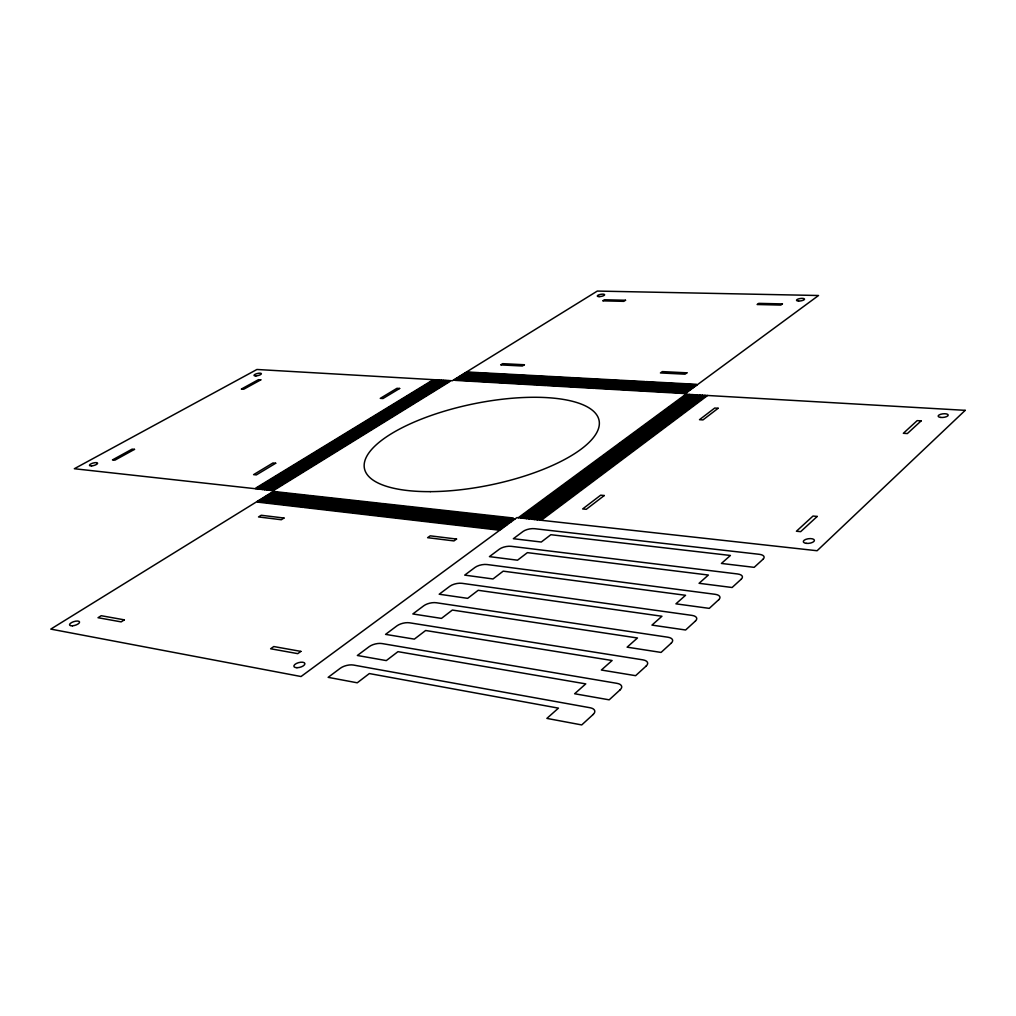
<?xml version="1.0" encoding="UTF-8"?>
<svg xmlns="http://www.w3.org/2000/svg" width="1016" height="1016" viewBox="0 0 1016 1016"><rect width="100%" height="100%" fill="white"/><g stroke="black" fill="none" stroke-linecap="round" stroke-linejoin="round"><path stroke-width="1.5" d="M539.915 520.129L550.164 512.458M550.875 511.924L569.125 498.246M569.824 497.713L587.604 484.391M588.289 483.883L605.625 470.891M606.285 470.395L623.189 457.721M623.837 457.238L640.321 444.881M640.956 444.411L657.047 432.346M657.67 431.889L673.367 420.116M673.964 419.671L689.293 408.178M689.889 407.733L704.863 396.519M542.226 519.582L560.705 505.714M561.416 505.181L579.425 491.668M580.123 491.147L597.675 477.977M598.348 477.469L615.467 464.63M616.128 464.134L632.816 451.612M633.463 451.129L649.745 438.912M650.367 438.442L666.267 426.517M666.877 426.06L682.384 414.426M682.981 413.969L698.132 402.603M698.716 402.171L707.631 395.478M534.467 519.532L544.728 511.874M545.44 511.34L563.715 497.7M564.426 497.18L582.231 483.883M582.917 483.375L600.278 470.421M600.939 469.913L617.88 457.276M618.528 456.794L635.038 444.475M635.673 443.992L651.789 431.965M652.412 431.508L668.147 419.76M668.744 419.316L684.111 407.848M684.695 407.416L699.694 396.215M536.765 518.986L555.282 505.142M555.993 504.622L574.027 491.134M574.726 490.626L592.315 477.482M592.988 476.974L610.133 464.172M610.794 463.677L627.507 451.18M628.155 450.698L644.474 438.518M645.096 438.048L661.022 426.149M661.632 425.691L677.177 414.084M677.774 413.639L692.95 402.298M693.534 401.853L702.462 395.186M537.185 519.836L547.433 512.166M548.157 511.632L566.42 497.967M567.119 497.446L584.911 484.137M585.597 483.629L602.945 470.649M603.618 470.154L620.535 457.505M621.182 457.022L637.68 444.678M638.315 444.195L654.418 432.156M655.041 431.698L670.75 419.938M671.36 419.494L686.702 408.013M687.286 407.568L702.272 396.367M539.483 519.278L557.987 505.435M558.698 504.901L576.732 491.401M577.418 490.88L594.995 477.723M595.668 477.228L612.8 464.401M613.461 463.906L630.161 451.396M630.809 450.913L647.103 438.709M647.725 438.239L663.638 426.339M664.248 425.882L679.78 414.249M680.377 413.804L695.541 402.45M696.125 402.019L705.04 395.338M531.33 518.389L549.872 504.584M550.583 504.063L568.655 490.614M569.354 490.093L586.969 476.987M587.642 476.491L604.812 463.715M605.472 463.22L622.224 450.761M622.871 450.279L639.216 438.125M639.851 437.655L655.803 425.78M656.412 425.323L671.982 413.741M672.579 413.296L687.794 401.98M688.378 401.549L697.332 394.894M531.749 519.227L542.011 511.581M542.735 511.048L561.023 497.434M561.721 496.9L579.552 483.629M580.238 483.121L597.611 470.179M598.284 469.684L615.226 457.06M615.874 456.578L632.409 444.259M633.044 443.789L649.173 431.775M649.795 431.317L665.543 419.595M666.14 419.138L681.52 407.683M682.117 407.251L697.128 396.062M534.048 518.681L552.577 504.863M553.288 504.342L571.348 490.88M572.033 490.36L589.636 477.241M590.309 476.733L607.466 463.944M608.127 463.448L624.865 450.964M625.513 450.494L641.845 438.315M642.468 437.845L658.406 425.971M659.016 425.514L674.573 413.906M675.17 413.461L690.372 402.133M690.956 401.701L699.897 395.034M526.326 518.63L536.613 511.01M537.337 510.476L555.65 496.887M556.349 496.367L574.205 483.121M574.891 482.613L592.303 469.71M592.963 469.214L609.943 456.616M610.591 456.133L627.151 443.852M627.799 443.382L643.954 431.394M644.576 430.936L660.349 419.24M660.959 418.795L676.364 407.365M676.948 406.921L691.998 395.77M528.625 518.084L547.18 504.304M547.891 503.784L565.976 490.347M566.674 489.839L584.302 476.745M584.975 476.25L602.17 463.486M602.831 462.991L619.595 450.545M620.243 450.063L636.6 437.921M637.222 437.452L653.199 425.602M653.809 425.145L669.392 413.575M669.988 413.131L685.216 401.828M685.8 401.396L694.766 394.741M529.031 518.935L539.305 511.302M540.029 510.756L558.33 497.154M559.041 496.634L576.872 483.375M577.558 482.867L594.957 469.938M595.617 469.443L612.585 456.844M613.232 456.362L629.78 444.055M630.415 443.586L646.557 431.584M647.179 431.127L662.94 419.418M663.55 418.96L678.942 407.53M679.526 407.086L694.563 395.923M520.929 518.033L531.228 510.438M531.952 509.905L550.304 496.354M551.002 495.833L568.884 482.625M569.57 482.117L587.007 469.24M587.68 468.744L604.685 456.184M605.333 455.701L621.932 443.446M622.567 442.976L638.759 431.025M639.381 430.555L655.18 418.884M655.79 418.44L671.22 407.048M671.817 406.603L686.892 395.465M523.227 517.487L541.807 503.745M542.519 503.225L560.641 489.826M561.327 489.318L578.993 476.263M579.666 475.755L596.887 463.029M597.548 462.534L614.35 450.126M614.985 449.644L631.38 437.528M632.003 437.058L648.005 425.234M648.614 424.777L664.235 413.233M664.832 412.788L680.085 401.523M680.669 401.079L689.648 394.449M523.634 518.338L533.921 510.718M534.645 510.184L552.971 496.621M553.682 496.1L571.551 482.879M572.237 482.371L589.648 469.468M590.321 468.973L607.314 456.4M607.962 455.917L624.535 443.649M625.17 443.179L641.35 431.216M641.972 430.746L657.758 419.062M658.368 418.617L673.786 407.2M674.383 406.768L689.445 395.618M525.92 517.792L544.487 504.025M545.211 503.504L563.308 490.093M563.994 489.572L581.647 476.504M582.32 475.996L599.529 463.258M600.189 462.763L616.966 450.329M617.614 449.859L633.984 437.731M634.619 437.261L650.596 425.425M651.205 424.967L666.813 413.41M667.41 412.966L682.65 401.676M683.235 401.244L692.201 394.589M518.249 517.741L528.549 510.146M529.273 509.613L547.637 496.075M548.335 495.567L566.23 482.371M566.928 481.863L584.378 468.998M585.038 468.516L602.056 455.968M602.717 455.486L619.315 443.243M619.951 442.773L636.156 430.835M636.778 430.378L652.602 418.719M653.212 418.262L668.655 406.883M669.252 406.438L684.34 395.326M520.535 517.195L539.128 503.466M539.852 502.945L557.975 489.572M558.673 489.052L576.339 476.021M577.024 475.513L594.258 462.801M594.919 462.318L611.721 449.91M612.369 449.44L628.777 437.337M629.399 436.867L645.414 425.056M646.024 424.599L661.657 413.067M662.267 412.623L677.532 401.358M678.117 400.926L687.095 394.297M271.082 490.461L281.915 483.768M282.677 483.299L302.031 471.361M302.768 470.903L321.666 459.232M322.402 458.788L340.868 447.383M341.579 446.951L359.639 435.8M360.337 435.369L378.003 424.472M378.676 424.053L395.948 413.385M396.621 412.979L413.525 402.552M414.172 402.145L430.708 391.947M431.343 391.554L447.535 381.559M273.164 489.966L292.748 477.876M293.497 477.406L312.623 465.595M313.36 465.137L332.054 453.593M332.765 453.149L351.041 441.871M351.739 441.439L369.608 430.403M370.294 429.984L387.769 419.189M388.43 418.77L405.524 408.216M406.184 407.81L422.897 397.485M423.545 397.091L439.915 386.982M440.538 386.588L450.19 380.632M273.266 490.703L284.099 484.01M284.861 483.527L304.203 471.576M304.952 471.119L323.85 459.435M324.574 458.991L343.04 447.573M343.751 447.142L361.798 435.978M362.496 435.546L380.149 424.637M380.835 424.218L398.094 413.55M398.755 413.131L415.658 402.692M416.306 402.298L432.841 392.074M433.476 391.681L449.656 381.686M266.624 489.242L286.22 477.202M286.969 476.733L306.121 464.96M306.857 464.502L325.565 453.009M326.288 452.565L344.576 441.312M345.275 440.88L363.156 429.882M363.842 429.463L381.343 418.706M382.016 418.287L399.123 407.772M399.783 407.365L416.522 397.065M417.17 396.672L433.553 386.601M434.188 386.207L443.852 380.263M266.725 489.979L277.559 483.299M278.321 482.841L297.675 470.929M298.425 470.471L317.335 458.826M318.072 458.381L336.55 447.002M337.261 446.57L355.346 435.445M356.032 435.013L373.71 424.142M374.396 423.723L391.681 413.08M392.341 412.674L409.257 402.26M409.905 401.866L426.466 391.681M427.101 391.287L443.306 381.317M268.796 489.483L288.392 477.418M289.141 476.961L308.28 465.176M309.016 464.718L327.724 453.2M328.435 452.755L346.723 441.503M347.434 441.071L365.303 430.06M365.989 429.628L383.476 418.871M384.15 418.452L401.257 407.924M401.917 407.518L418.643 397.205M419.29 396.811L435.674 386.728M436.296 386.334L445.96 380.39M268.897 490.22L279.743 483.54M280.505 483.07L299.847 471.145M300.596 470.687L319.507 459.029M320.231 458.584L338.709 447.192M339.42 446.761L357.492 435.623M358.191 435.191L375.856 424.307M376.53 423.888L393.814 413.233M394.475 412.826L411.391 402.412M412.039 402.006L428.587 391.808M429.222 391.414L445.414 381.432M270.98 489.725L290.563 477.647M291.313 477.19L310.452 465.379M311.188 464.934L329.882 453.403M330.606 452.958L348.882 441.681M349.58 441.249L367.449 430.225M368.135 429.806L385.623 419.024M386.296 418.617L403.39 408.064M404.05 407.657L420.776 397.345M421.411 396.951L437.794 386.855M438.417 386.461L448.081 380.505M260.21 489.255L271.056 482.613M271.818 482.143L291.198 470.268M291.935 469.811L310.871 458.216M311.594 457.772L330.111 446.43M330.822 445.999L348.907 434.911M349.606 434.48L367.309 423.634M367.983 423.228L385.293 412.623M385.966 412.204L402.895 401.828M403.555 401.434L420.129 391.274M420.764 390.881L436.994 380.949M262.28 488.772L281.889 476.745M282.639 476.288L301.803 464.541M302.539 464.083L321.259 452.603M321.983 452.171L340.284 440.944M340.982 440.512L358.877 429.539M359.575 429.12L377.076 418.389M377.749 417.97L394.881 407.467M395.529 407.073L412.293 396.799M412.94 396.392L429.336 386.347M429.971 385.953L439.649 380.022M262.369 489.496L273.228 482.841M273.99 482.371L293.357 470.484M294.094 470.027L313.03 458.419M313.754 457.975L332.257 446.621M332.969 446.189L351.053 435.089M351.752 434.658L369.43 423.812M370.116 423.393L387.413 412.775M388.087 412.369L405.016 401.98M405.663 401.574L422.237 391.414M422.872 391.02L439.09 381.064M264.452 489.001L284.048 476.974M284.81 476.504L303.949 464.744M304.686 464.299L323.406 452.806M324.129 452.361L342.43 441.135M343.129 440.703L361.023 429.717M361.709 429.285L379.209 418.541M379.882 418.135L397.002 407.619M397.65 407.213L414.401 396.926M415.049 396.532L431.444 386.474M432.079 386.08L441.744 380.149M264.541 489.737L275.387 483.07M276.149 482.6L295.516 470.7M296.253 470.243L315.176 458.622M315.913 458.178L334.404 446.811M335.115 446.38L353.2 435.267M353.885 434.835L371.577 423.977M372.25 423.558L389.547 412.928M390.207 412.521L407.137 402.12M407.784 401.714L424.345 391.541M424.98 391.147L441.198 381.19M255.803 488.048L275.425 476.072M276.174 475.615L295.351 463.906M296.088 463.461L314.833 452.018M315.544 451.574L333.87 440.398M334.582 439.966L352.489 429.019M353.187 428.6L370.713 417.906M371.386 417.5L388.531 407.022M389.192 406.629L405.968 396.38M406.616 395.986L423.037 385.966M423.672 385.572L433.362 379.654M255.88 488.785L266.738 482.143M267.5 481.686L286.893 469.837M287.63 469.379L306.578 457.81M307.315 457.365L325.831 446.049M326.542 445.618L344.653 434.556M345.338 434.124L363.055 423.304M363.741 422.897L381.064 412.305M381.724 411.899L398.678 401.549M399.326 401.142L415.925 391.008M416.56 390.627L432.803 380.695M257.95 488.29L277.571 476.301M278.321 475.844L297.498 464.121M298.234 463.664L316.967 452.209M317.69 451.777L336.004 440.576M336.715 440.144L354.622 429.197M355.308 428.777L372.834 418.059M373.507 417.652L390.639 407.175M391.3 406.768L408.076 396.519M408.724 396.126L425.132 386.093M425.767 385.699L435.445 379.781M258.039 489.014L268.897 482.371M269.659 481.914L289.039 470.052M289.789 469.595L308.724 458.013M309.448 457.568L327.965 446.24M328.676 445.808L346.774 434.734M347.472 434.302L365.176 423.469M365.862 423.062L383.172 412.458M383.845 412.051L400.787 401.688M401.434 401.295L418.02 391.147M418.655 390.754L434.899 380.822M260.121 488.531L279.73 476.517M280.479 476.06L299.644 464.325M300.38 463.88L319.113 452.412M319.837 451.968L338.137 440.766M338.849 440.334L356.756 429.362M357.441 428.942L374.955 418.224M375.628 417.817L392.76 407.327M393.421 406.921L410.185 396.659M410.832 396.265L427.241 386.22M427.863 385.826L437.54 379.908M466.56 371.945L479.323 372.631M480.149 372.669L501.714 373.825M502.564 373.875L524.523 375.056M525.386 375.107L547.751 376.301M548.627 376.352L571.411 377.584M572.3 377.622L595.503 378.879M596.417 378.93L620.052 380.2M620.979 380.251L645.071 381.546M646.024 381.597L670.573 382.918M671.538 382.969L696.57 384.315M467.893 372.542L489.267 373.697M490.106 373.736L511.874 374.917M512.724 374.955L534.873 376.161M535.75 376.199L558.317 377.419M559.206 377.469L582.181 378.714M583.095 378.765L606.501 380.022M607.428 380.073L631.292 381.368M632.219 381.419L656.539 382.727M657.492 382.778L682.282 384.111M683.26 384.175L697.103 384.912M464.998 372.91L477.749 373.609M478.587 373.647L500.164 374.815M501.002 374.866L522.973 376.06M523.837 376.098L546.214 377.317M547.091 377.368L569.874 378.6M570.776 378.65L593.992 379.908M594.893 379.959L618.553 381.241M619.481 381.292L643.585 382.6M644.525 382.651L669.1 383.972M670.065 384.035L695.096 385.382M466.319 373.507L487.705 374.675M488.544 374.726L510.311 375.907M511.162 375.958L533.337 377.165M534.2 377.203L556.781 378.435M557.67 378.485L580.669 379.743M581.571 379.781L604.99 381.064M605.917 381.114L629.793 382.41M630.72 382.46L655.053 383.781M656.006 383.832L680.809 385.191M681.787 385.242L695.63 385.991M463.423 373.888L476.186 374.587M477.012 374.625L498.602 375.806M499.453 375.856L521.424 377.05M522.288 377.101L544.678 378.32M545.554 378.371L568.35 379.616M569.239 379.666L592.468 380.936M593.382 380.987L617.042 382.283M617.969 382.334L642.087 383.654M643.039 383.705L667.614 385.039M668.579 385.102L693.636 386.461M464.744 374.485L486.143 375.666M486.981 375.704L508.762 376.898M509.613 376.949L531.787 378.168M532.663 378.219L555.244 379.451M556.133 379.501L579.133 380.759M580.047 380.81L603.479 382.105M604.406 382.156L628.282 383.464M629.221 383.515L653.567 384.848M654.52 384.899L679.336 386.258M680.314 386.309L694.169 387.071M461.835 374.853L474.612 375.564M475.45 375.603L497.04 376.796M497.891 376.847L519.875 378.054M520.738 378.104L543.128 379.336M544.005 379.387L566.814 380.644M567.715 380.695L590.944 381.965M591.858 382.016L615.531 383.324M616.458 383.375L640.588 384.708M641.54 384.759L666.128 386.105M667.093 386.169L692.163 387.54M463.169 375.463L484.569 376.644M485.407 376.695L507.2 377.901M508.051 377.952L530.238 379.171M531.114 379.222L553.707 380.467M554.596 380.517L577.609 381.787M578.51 381.838L601.967 383.134M602.882 383.184L626.783 384.518M627.723 384.569L652.082 385.915M653.034 385.966L677.862 387.337M678.84 387.388L692.696 388.163M460.261 375.831L473.037 376.542M473.875 376.593L495.478 377.787M496.316 377.838L518.312 379.057M519.176 379.108L541.579 380.352M542.468 380.403L565.277 381.66M566.179 381.711L589.42 383.007M590.334 383.057L614.02 384.378M614.947 384.429L639.089 385.762M640.042 385.813L664.642 387.185M665.607 387.236L690.702 388.633M461.594 376.441L482.994 377.635M483.832 377.685L505.638 378.905M506.489 378.943L528.688 380.187M529.552 380.238L552.158 381.495M553.047 381.546L576.072 382.829M576.986 382.88L600.443 384.188M601.358 384.239L625.272 385.572M626.212 385.623L650.583 386.982M651.535 387.033L676.377 388.417M677.355 388.468L691.223 389.242M458.673 376.822L471.462 377.533M472.288 377.584L493.903 378.79M494.754 378.828L516.75 380.06M517.614 380.111L540.029 381.368M540.906 381.419L563.74 382.689M564.642 382.74L587.896 384.048M588.81 384.099L612.508 385.42M613.435 385.47L637.591 386.829M638.531 386.88L663.156 388.252M664.121 388.315L689.216 389.712M460.007 377.431L481.419 378.625M482.257 378.676L504.063 379.895M504.927 379.946L527.126 381.19M528.003 381.241L550.609 382.511M551.498 382.562L574.535 383.858M575.45 383.908L598.919 385.229M599.846 385.28L623.76 386.626M624.7 386.677L649.084 388.049M650.037 388.099L674.891 389.496M675.869 389.547L689.75 390.322M457.086 377.8L469.875 378.524M470.713 378.562L492.328 379.781M493.179 379.832L515.188 381.076M516.052 381.127L538.48 382.384M539.356 382.435L562.204 383.718M563.093 383.769L586.359 385.089M587.273 385.14L610.984 386.474M611.911 386.525L636.08 387.883M637.032 387.947L661.657 389.331M662.635 389.382L687.743 390.804M458.419 378.409L479.844 379.616M480.682 379.666L502.501 380.898M503.352 380.949L525.564 382.207M526.44 382.257L549.059 383.54M549.948 383.591L572.999 384.899M573.9 384.95L597.395 386.27M598.31 386.321L622.249 387.68M623.189 387.731L647.586 389.115M648.538 389.166L673.405 390.576M674.383 390.627L688.277 391.414M455.498 378.778L468.287 379.501M469.125 379.552L490.753 380.784M491.604 380.835L513.626 382.08M514.49 382.13L536.918 383.4M537.807 383.451L560.654 384.759M561.543 384.81L584.822 386.131M585.737 386.182L609.46 387.528M610.4 387.579L634.568 388.95M635.521 389.014L660.171 390.411M661.137 390.462L686.257 391.897M456.832 379.4L478.257 380.619M479.095 380.67L500.926 381.914M501.777 381.952L524.002 383.223M524.878 383.273L547.51 384.569M548.399 384.62L571.462 385.928M572.364 385.978L595.859 387.325M596.786 387.375L620.725 388.747M621.665 388.798L646.074 390.182M647.04 390.246L671.919 391.655M672.897 391.719L686.791 392.506M453.911 379.768L466.7 380.505M467.538 380.543L489.179 381.787M490.017 381.838L512.051 383.095M512.915 383.146L535.356 384.429M536.245 384.48L559.105 385.788M559.994 385.839L583.286 387.172M584.2 387.223L607.936 388.582M608.863 388.633L633.057 390.017M634.009 390.08L658.673 391.49M659.638 391.541L684.771 392.989M455.231 380.378L476.669 381.61M477.52 381.66L499.351 382.918M500.202 382.969L522.44 384.239M523.303 384.289L545.96 385.597M546.849 385.648L569.913 386.969M570.814 387.02L594.322 388.379M595.249 388.43L619.201 389.801M620.154 389.865L644.563 391.262M645.528 391.312L670.42 392.748M671.398 392.798L685.305 393.598M273.38 491.439L285.496 492.773M286.36 492.874L308.762 495.351M309.639 495.452L332.486 497.98M333.388 498.081L356.718 500.659M357.632 500.761L381.445 503.403M382.384 503.504L406.692 506.197M407.657 506.298L432.486 509.054M433.464 509.156L458.838 511.962M459.829 512.077L485.762 514.947M486.778 515.061L513.283 517.995M273.482 492.163L295.643 494.627M296.52 494.728L319.138 497.243M320.027 497.332L343.103 499.897M344.005 499.999L367.576 502.615M368.503 502.717L392.557 505.384M393.51 505.498L418.071 508.229M419.036 508.33L444.132 511.111M445.122 511.226L470.764 514.071M471.78 514.185L497.98 517.093M499.008 517.207L515.01 518.986M271.386 492.658L283.515 494.017M284.378 494.106L306.781 496.608M307.658 496.697L330.517 499.25M331.419 499.351L354.749 501.942M355.676 502.044L379.489 504.698M380.429 504.8L404.749 507.505M405.714 507.619L430.555 510.388M431.533 510.489L456.921 513.321M457.911 513.436L483.857 516.318M484.873 516.433L511.391 519.379M271.488 493.395L293.662 495.871M294.538 495.973L317.157 498.5M318.046 498.602L341.135 501.18M342.049 501.282L365.62 503.911M366.547 504.012L390.614 506.705M391.554 506.806L416.141 509.549M417.106 509.664L442.214 512.458M443.192 512.572L468.846 515.442M469.862 515.544L496.075 518.477M497.103 518.592L513.118 520.383M269.405 493.89L281.534 495.249M282.397 495.351L304.8 497.853M305.676 497.954L328.549 500.52M329.451 500.621L352.793 503.225M353.708 503.339L377.533 506.006M378.473 506.108L402.806 508.838M403.771 508.94L428.625 511.721M429.603 511.835L454.99 514.68M455.994 514.782L481.94 517.69M482.968 517.804L509.486 520.776M269.494 494.627L291.681 497.129M292.544 497.218L315.176 499.758M316.065 499.859L339.166 502.463M340.068 502.564L363.652 505.206M364.579 505.308L388.658 508.013M389.598 508.114L414.185 510.883M415.163 510.985L440.271 513.817M441.262 513.918L466.928 516.801M467.944 516.915L494.17 519.862M495.198 519.976L511.226 521.779M267.399 495.122L279.54 496.494M280.403 496.595L302.819 499.11M303.695 499.212L326.568 501.79M327.47 501.891L350.812 504.52M351.739 504.622L375.577 507.314M376.517 507.416L400.863 510.159M401.815 510.261L426.682 513.067M427.66 513.169L453.06 516.039M454.063 516.153L480.022 519.074M481.051 519.189L507.581 522.173M267.5 495.871L289.687 498.373M290.563 498.475L313.195 501.028M314.084 501.129L337.185 503.745M338.099 503.847L361.683 506.501M362.61 506.616L386.702 509.334M387.642 509.435L412.242 512.216M413.207 512.331L438.34 515.163M439.331 515.277L465.01 518.173M466.014 518.287L492.252 521.259M493.293 521.373L509.321 523.177M265.405 496.367L277.546 497.738M278.409 497.84L300.825 500.38M301.701 500.482L324.587 503.072M325.488 503.174L348.844 505.816M349.758 505.917L373.609 508.622M374.548 508.724L398.907 511.48M399.86 511.594L424.739 514.413M425.717 514.515L451.129 517.398M452.133 517.512L478.104 520.459M479.12 520.573L505.676 523.583M265.506 497.103L287.693 499.631M288.557 499.732L311.201 502.298M312.09 502.399L335.204 505.028M336.118 505.13L359.715 507.81M360.642 507.911L384.734 510.654M385.686 510.756L410.286 513.55M411.251 513.664L436.397 516.522M437.388 516.636L463.08 519.544M464.083 519.659L490.334 522.643M491.376 522.77L507.403 524.586M263.398 497.599L275.539 498.983M276.403 499.085L298.831 501.637M299.707 501.739L322.605 504.342M323.494 504.444L346.862 507.111M347.777 507.213L371.64 509.93M372.58 510.045L396.939 512.813M397.904 512.928L422.783 515.76M423.761 515.874L449.186 518.77M450.19 518.884L476.174 521.843M477.202 521.957L503.758 524.98M263.5 498.348L285.686 500.888M286.563 500.99L309.207 503.568M310.109 503.669L333.223 506.311M334.137 506.425L357.734 509.118M358.661 509.219L382.765 511.975M383.718 512.089L408.33 514.896M409.296 515.01L434.454 517.881M435.445 517.995L461.137 520.929M462.153 521.043L488.417 524.04M489.445 524.167L505.498 525.996M261.391 498.843L273.533 500.24M274.396 500.342L296.837 502.907M297.713 503.009L320.611 505.625M321.513 505.739L344.881 508.406M345.796 508.521L369.659 511.251M370.599 511.353L394.97 514.147M395.935 514.261L420.827 517.106M421.805 517.22L447.243 520.141M448.246 520.255L474.243 523.227M475.272 523.342L501.84 526.39M261.48 499.593L283.68 502.145M284.556 502.247L307.213 504.85M308.102 504.952L331.229 507.606M332.143 507.708L355.752 510.426M356.68 510.527L380.797 513.296M381.737 513.41L406.375 516.242M407.34 516.357L432.499 519.24M433.489 519.354L459.194 522.313M460.21 522.427L486.486 525.45M487.528 525.564L503.58 527.406M259.372 500.088L271.526 501.498M272.39 501.587L294.831 504.177M295.707 504.279L318.618 506.921M319.507 507.022L342.887 509.715M343.814 509.816L367.69 512.572M368.618 512.674L393.001 515.493M393.967 515.595L418.871 518.465M419.849 518.579L445.3 521.513M446.303 521.627L472.313 524.624M473.329 524.739L499.923 527.799M259.474 500.837L281.673 503.403M282.55 503.504L305.206 506.133M306.108 506.235L329.235 508.902M330.149 509.003L353.771 511.734M354.698 511.848L378.816 514.629M379.768 514.744L404.406 517.589M405.371 517.703L430.543 520.611M431.533 520.725L457.251 523.697M458.267 523.812L484.556 526.847M485.597 526.974L501.65 528.828M257.365 501.345L269.507 502.742M270.37 502.844L292.824 505.447M293.7 505.549L316.611 508.203M317.513 508.305L340.893 511.023M341.82 511.124L365.697 513.893M366.636 514.007L391.033 516.827M391.986 516.941L416.903 519.824M417.881 519.938L443.344 522.884M444.348 523.011L470.37 526.021M471.399 526.136L497.992 529.222M257.454 502.095L279.667 504.673M280.53 504.774L303.2 507.416M304.101 507.517L327.241 510.197M328.143 510.311L351.777 513.055M352.704 513.156L376.834 515.963M377.787 516.077L402.425 518.935M403.403 519.049L428.574 521.983M429.565 522.097L455.308 525.082M456.311 525.196L482.625 528.256M483.654 528.371L499.72 530.238M965.2 410.337L817.093 550.736L516.903 517.589L301.041 676.529L50.8 629.107L274.371 490.817L74.333 468.732L256.934 369.481L452.31 380.759L597.306 291.071L818.528 295.504L684.555 394.157L965.2 410.337M817.207 516.445L800.659 531.66L796.43 531.228L813.016 516.039L817.207 516.445M921.144 420.878L907.352 433.565L903.351 433.299L917.169 420.637L921.144 420.878M593.154 714.477L581.724 724.929L546.887 718.401L558.444 708.139L369.341 673.557L357.251 682.803L328.155 677.342L340.309 668.249A9.614 4.204 -14.3 0 1 353.466 665.048L590.093 707.746A10.528 5.118 -10.8 0 1 593.154 714.477M620.179 689.775L609.181 699.833L574.637 693.75L585.762 683.882L397.967 651.662L386.296 660.591L357.365 655.485L369.087 646.709A9.423 4.077 -13.8 0 1 382.003 643.56L616.991 683.349A10.338 4.928 -10.2 0 1 620.179 689.775M646.214 666.001L635.61 675.678L601.37 670.027L612.089 660.514L425.628 630.504L414.35 639.128L385.572 634.378L396.9 625.881A9.258 3.937 -13.3 0 1 409.588 622.808L642.887 659.854A10.16 4.737 -9.8 0 1 646.214 666.001M671.284 643.09L661.073 652.424L627.126 647.167L637.464 637.985L452.349 610.057L441.452 618.401L412.839 613.956L423.799 605.752A9.093 3.81 -12.8 0 1 436.258 602.742L667.855 637.21A9.982 4.559 -9.3 0 1 671.284 643.09M695.452 621.005L685.61 629.996L651.967 625.107L661.937 616.255L478.193 590.296L467.652 598.348L439.204 594.22L449.809 586.283A8.941 3.696 -12.3 0 1 462.051 583.324L691.921 615.379A9.817 4.394 -9 0 1 695.452 621.005M718.769 599.681L709.27 608.368L675.932 603.834L685.546 595.287L503.199 571.157L493.001 578.968L464.718 575.12L474.993 567.436A8.801 3.569 -11.9 0 1 487.02 564.528L715.15 594.309A9.652 4.242 -8.6 0 1 718.769 599.681M741.286 579.12L732.104 587.502L699.072 583.298L708.368 575.043L527.406 552.64L517.525 560.197L489.433 556.628L499.377 549.173A8.661 3.467 -11.6 0 1 511.2 546.329L737.578 573.964A9.5 4.089 -8.3 0 1 741.286 579.12M763.029 559.245L754.164 567.347L721.423 563.448L730.402 555.473L550.85 534.708L541.287 542.023L513.359 538.709L522.999 531.495A8.522 3.353 -11.2 0 1 534.632 528.701L759.244 554.304A9.36 3.937 -8.1 0 1 763.029 559.245M604.266 495.529L586.27 509.308L582.663 508.94L600.685 495.173L604.266 495.529M718.16 408.267L702.958 419.913L699.503 419.684L714.718 408.051L718.16 408.267M300.888 651.383L297.751 653.644L270.637 648.767L273.774 646.544L300.888 651.383M456.552 539.052L453.974 540.918L427.622 537.68L430.225 535.838L456.552 539.052M686.918 372.821L685.038 374.18L660.438 372.948L662.33 371.602L686.918 372.821M782.422 303.911L780.809 305.079L757.136 304.521L758.774 303.365L782.422 303.911M124.346 619.849L121.158 621.881L98.019 617.715L101.206 615.709L124.346 619.849M283.997 518.033L281.33 519.735L258.534 516.941L261.214 515.264L283.997 518.033M524.396 364.744L522.415 366.001L500.685 364.909L502.666 363.665L524.396 364.744M625.538 300.253L623.811 301.346L602.729 300.85L604.457 299.758L625.538 300.253M275.704 463.245L256.337 474.916L253.594 474.637L272.961 462.966L275.704 463.245M399.656 388.468L382.969 398.539L380.276 398.361L396.977 388.303L399.656 388.468M134.506 449.364L114.897 460.172L112.471 459.918L132.105 449.135L134.506 449.364M260.794 379.844L243.726 389.23L241.338 389.077L258.407 379.692L260.794 379.844M806.234 543.344A5.601 2.324 -7.3 0 0 814.413 540.334A5.601 2.324 -7.3 0 0 805.917 539.331A5.601 2.324 -7.3 0 0 806.234 543.344M599.123 296.621A3.734 1.067 -10.3 0 0 604.622 294.767A3.734 1.067 -10.3 0 0 599.11 294.754A3.734 1.067 -10.3 0 0 599.123 296.621M798.576 301.041A4.064 1.219 -8.4 0 0 804.52 299.136A4.064 1.219 -8.4 0 0 798.385 298.945A4.064 1.219 -8.4 0 0 798.576 301.041M296.926 667.715A5.69 2.438 -14.9 0 0 304.902 663.588A5.69 2.438 -14.9 0 0 296.304 663.524A5.69 2.438 -14.9 0 0 296.926 667.715M72.453 625.818A5.232 1.956 -16.9 0 0 79.553 621.944A5.232 1.956 -16.9 0 0 71.615 622.541A5.232 1.956 -16.9 0 0 72.453 625.818M255.956 375.907A3.797 1.092 -13.4 0 0 261.366 373.685A3.797 1.092 -13.4 0 0 255.676 374.04A3.797 1.092 -13.4 0 0 255.956 375.907M940.791 417.436A5.055 1.803 -6.3 0 0 948.22 415.087A5.055 1.803 -6.3 0 0 940.575 414.312A5.055 1.803 -6.3 0 0 940.791 417.436M430.301 491.642A119.761 41.427 -11.6 0 0 599.059 420.37A119.761 41.427 -11.6 0 0 415.874 421.361A119.761 41.427 -11.6 0 0 430.301 491.642M91.605 465.912A4.204 1.283 -15.3 0 0 97.587 463.233A4.204 1.283 -15.3 0 0 91.364 463.677A4.204 1.283 -15.3 0 0 91.605 465.912"/></g></svg>
